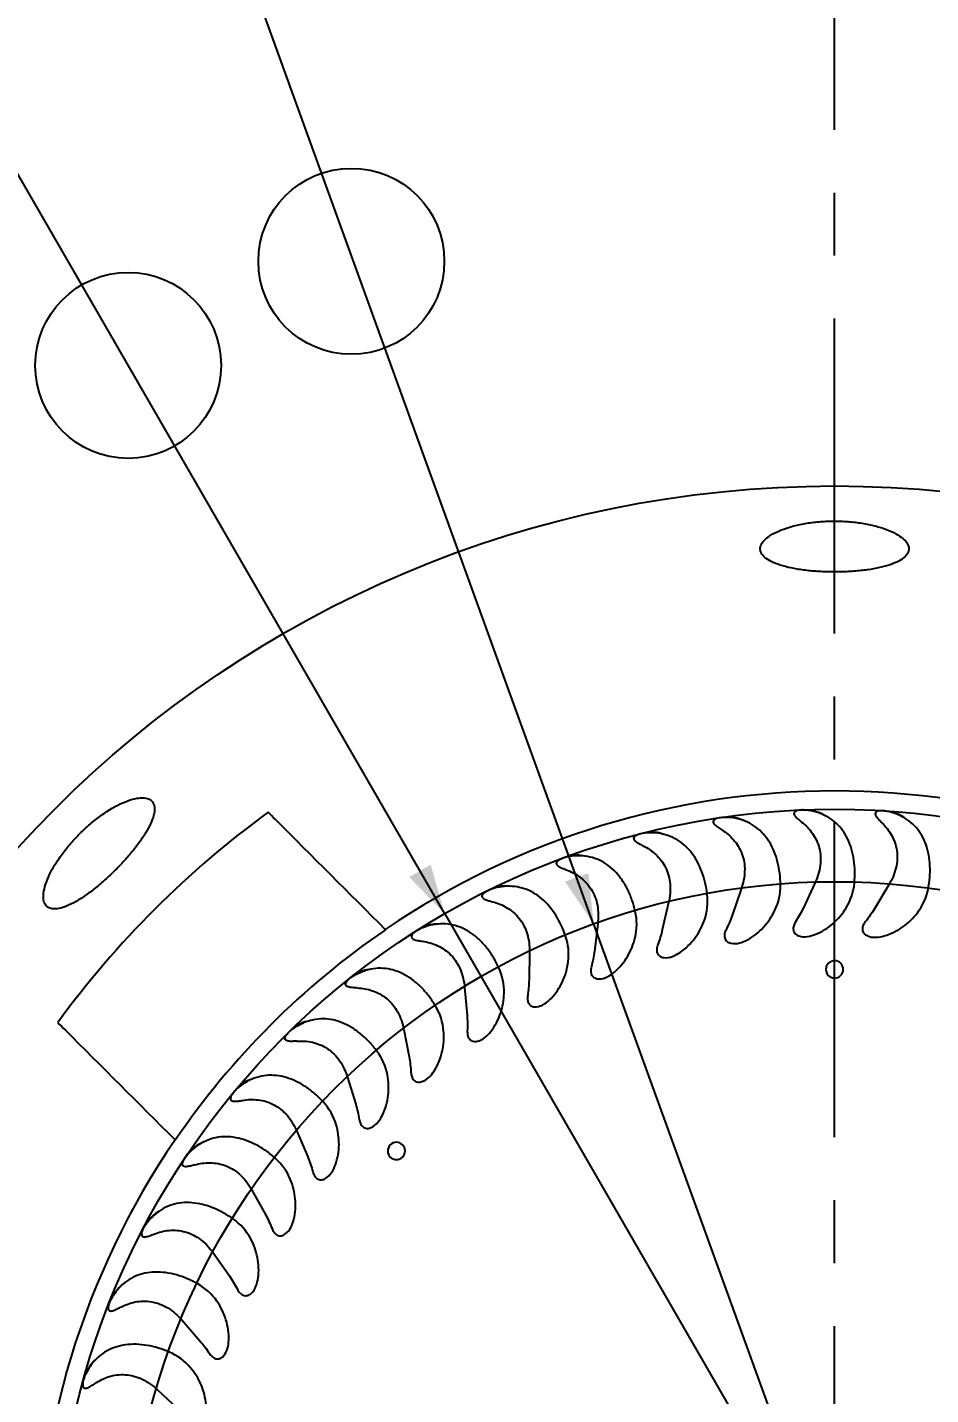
# Model space of a CAD drawing. Header units: millimetres. Extents: x 8 to 3888, y -9857 to 412.
# Drawn here: x 91.3 to 127.8, y 209.6 to 264.8 of the extents above; entities that cross this region are included whole.
import ezdxf

# ---------------------------------------------------------------- set-up
doc = ezdxf.new("R2010")
doc.units = ezdxf.units.MM
doc.linetypes.add('CENTERX2', pattern=[20.32, 12.7, -2.54, 2.54, -2.54])
doc.layers.add('CENTERLINE', color=4, linetype='CENTERX2')
doc.layers.add('DIMENSIONS', color=2, linetype='Continuous')
doc.layers.add('OUTLINE', color=7, linetype='Continuous', lineweight=25)
doc.styles.add('SLDTEXTSTYLE0', font='TXT', dxfattribs={"width": 0.75})
doc.dimstyles.new('SLDDIMSTYLE0', dxfattribs={"dimtxt": 3.5, "dimasz": 2, "dimexe": 0, "dimexo": 0.0625, "dimgap": 0.875, "dimtad": 1, "dimdec": 1, "dimrnd": 1e-09, "dimzin": 12, "dimdsep": 46, "dimtxsty": 'SLDTEXTSTYLE0', "dimblk1": 'NONE', "dimsah": 1, "dimcen": 0, "dimadec": 0, "dimazin": 3, "dimtfac": 1, "dimtdec": 1, "dimtmove": 0, "dimatfit": 3, "dimldrblk": 'NONE', "dimfxl": 0, "dimfrac": 2, "dimtolj": 1, "dimtzin": 12, "dimarcsym": 0})

# ---------------------------------------------------------------- blocks, each defined once
blk = doc.blocks.new('_D')
at = {"layer": 'DIMENSIONS'}
for q in [(95.219, 280.951), (133.632, 174.927)]:
    blk.add_line((114.191, 228.586), q, dxfattribs=at)
blk.add_solid([(114.191, 228.586), (113.98, 230.637), (113.039, 230.297)], dxfattribs=at)
at = {"layer": 'DIMENSIONS', "char_height": 3.5, "attachment_point": 1, "rotation": 289.916, "style": 'SLDTEXTSTYLE0'}
for s, insert in [('%%c', (100, 280.994)), ('57,1', (101.781, 276.079))]:
    blk.add_mtext(s, dxfattribs=dict(at, insert=insert))
blk = doc.blocks.new('_None')
blk = doc.blocks.new('_D_1')
at = {"layer": 'DIMENSIONS'}
for q in [(77.846, 281.544), (139.641, 174.513)]:
    blk.add_line((108.183, 229), q, dxfattribs=at)
blk.add_solid([(108.183, 229), (107.616, 230.982), (106.75, 230.482)], dxfattribs=at)
at = {"layer": 'DIMENSIONS', "char_height": 3.5, "attachment_point": 1, "rotation": 300, "style": 'SLDTEXTSTYLE0'}
for s, insert in [('%%c', (82.546, 282.424)), ('62,9', (85.16, 277.896))]:
    blk.add_mtext(s, dxfattribs=dict(at, insert=insert))

msp = doc.modelspace()

# ---------------------------------------------------------------- linework, layer by layer
at = {"layer": 'CENTERLINE'}
msp.add_line((123.91153, 118.38715), (123.91153, 279.77333), dxfattribs=at)
at = {"layer": 'OUTLINE'}
for p, q in [((120.14646, 229.99898), (119.7807, 228.93673)), ((123.11923, 230.23782), (122.64444, 229.21962)), ((126.10067, 230.16461), (125.52205, 229.20162)), ((117.21495, 229.4507), (116.96223, 228.35604)), ((114.35681, 228.59901), (114.21989, 227.48393)), ((111.60335, 227.45322), (111.58374, 226.32994)), ((108.98473, 226.0259), (109.08265, 224.90672)), ((106.52967, 224.33268), (106.74403, 223.22986)), ((104.26504, 222.3921), (104.5935, 221.31773)), ((102.21566, 220.22544), (102.65463, 219.19129)), ((100.40398, 217.85643), (100.94865, 216.87383)), ((98.84986, 215.31103), (99.49425, 214.39074)), ((97.57032, 212.61712), (98.30738, 211.76923)), ((96.57938, 209.80421), (97.40103, 209.03802))]:
    msp.add_line(p, q, dxfattribs=at)
for centre, radius in [((104.41638, 255.31901), 3.75), ((95.41153, 251.11998), 3.75), ((123.91153, 201.75653), 44.5), ((123.91153, 201.75653), 31.45801), ((123.91153, 201.75653), 28.53659)]:
    msp.add_circle(centre, radius, dxfattribs=at)
for radius, start, end in [(32.19671, 55.74011, 124.25989), (38.78969, 126.101746, 143.898254), (32.18101, 124.254589, 145.745411), (32.19671, 145.74011, 214.25989)]:
    msp.add_arc((123.91153, 201.75653), radius, start, end, dxfattribs=at)
for centre, major_axis in [((118.46968, 230.46177), (-3.13638, 1.07994)), ((121.50001, 230.87335), (-3.00631, 1.40187)), ((124.55675, 230.96591), (-2.84331, 1.70843)), ((115.49898, 229.73569), (-3.23208, 0.74618)), ((112.62044, 228.70307), (-3.29237, 0.40425)), ((109.86562, 227.37521), (-3.31659, 0.05789)), ((107.26468, 225.76667), (-3.30448, -0.2891)), ((104.84613, 223.89507), (-3.25615, -0.63293)), ((102.63647, 221.78092), (-3.17216, -0.96983)), ((100.6599, 219.44737), (-3.05341, -1.29609)), ((98.93807, 216.92001), (-2.9012, -1.60816)), ((97.48987, 214.2265), (-2.71721, -1.90261)), ((96.33114, 211.39637), (-2.50345, -2.17621)), ((95.47459, 208.46063), (-2.26226, -2.42597))]:
    msp.add_ellipse(centre, major_axis=major_axis, ratio=0.82903757, start_param=3.04803192, end_param=3.42975032, dxfattribs=at)
for points, knots in [([(125.89439, 244.54321), (125.74571, 244.59413), (125.58665, 244.63903), (125.24861, 244.71665), (125.06752, 244.74963), (124.69535, 244.80054), (124.50511, 244.81857), (124.11641, 244.8396), (123.91673, 244.84241), (123.526, 244.8324), (123.33293, 244.81978), (122.95151, 244.77914), (122.7662, 244.75132), (122.41534, 244.68294), (122.24716, 244.64187), (121.93354, 244.54809), (121.79064, 244.49628), (121.5319, 244.38375), (121.41518, 244.3223), (121.21835, 244.19549), (121.13722, 244.12991), (121.0098, 243.99492), (120.96414, 243.92562), (120.91216, 243.78953), (120.90501, 243.72199), (120.92989, 243.588), (120.9616, 243.52363), (121.06178, 243.40026), (121.13128, 243.34058), (121.30447, 243.22946), (121.40728, 243.1782), (121.64495, 243.08356), (121.78109, 243.04), (122.0747, 242.96387), (122.23318, 242.93076), (122.57405, 242.87397), (122.7543, 242.85076), (123.12397, 242.81515), (123.31608, 242.80247), (123.70767, 242.78783), (123.90321, 242.78595), (124.29378, 242.79272), (124.49089, 242.80158), (124.87023, 242.82972), (125.05331, 242.84889), (125.40626, 242.89798), (125.57573, 242.92802), (125.88653, 242.99707), (126.02993, 243.03631), (126.29182, 243.12536), (126.4065, 243.17392), (126.60299, 243.2788), (126.6857, 243.33587), (126.81332, 243.45582), (126.85822, 243.51821), (126.91074, 243.64806), (126.9179, 243.71607), (126.89342, 243.85162), (126.86231, 243.91974), (126.76159, 244.05647), (126.69219, 244.12426), (126.4346, 244.3191), (126.19177, 244.44138), (125.89439, 244.54321)], [0, 0, 0, 0, 0.03125, 0.03125, 0.0625, 0.0625, 0.09375, 0.09375, 0.125, 0.125, 0.15625, 0.15625, 0.1875, 0.1875, 0.21875, 0.21875, 0.25, 0.25, 0.28125, 0.28125, 0.3125, 0.3125, 0.34375, 0.34375, 0.375, 0.375, 0.40625, 0.40625, 0.4375, 0.4375, 0.46875, 0.46875, 0.5, 0.5, 0.53125, 0.53125, 0.5625, 0.5625, 0.59375, 0.59375, 0.625, 0.625, 0.65625, 0.65625, 0.6875, 0.6875, 0.71875, 0.71875, 0.75, 0.75, 0.78125, 0.78125, 0.8125, 0.8125, 0.84375, 0.84375, 0.875, 0.875, 0.90625, 0.90625, 0.9375, 0.9375, 1, 1, 1, 1]), ([(94.54889, 233.1219), (94.39913, 233.02459), (94.24999, 232.91778), (93.95324, 232.68558), (93.80403, 232.55867), (93.5162, 232.29293), (93.37796, 232.15475), (93.11277, 231.86786), (92.98528, 231.71822), (92.75253, 231.42113), (92.64578, 231.27222), (92.45165, 230.97396), (92.36601, 230.82703), (92.22062, 230.54503), (92.15978, 230.40784), (92.06493, 230.14835), (92.0315, 230.02812), (91.9915, 229.80666), (91.98516, 229.70461), (92.00022, 229.52811), (92.02122, 229.45284), (92.09015, 229.32864), (92.13837, 229.28025), (92.25787, 229.21445), (92.32947, 229.19626), (92.49749, 229.19031), (92.59132, 229.20267), (92.79756, 229.25641), (92.91142, 229.29847), (93.1526, 229.40975), (93.27917, 229.47837), (93.54469, 229.64076), (93.68465, 229.73544), (93.96592, 229.94208), (94.1085, 230.0547), (94.39807, 230.29863), (94.54307, 230.42839), (94.8257, 230.69577), (94.96545, 230.83534), (95.23599, 231.1209), (95.3642, 231.26408), (95.60671, 231.55138), (95.72206, 231.69705), (95.92961, 231.97908), (96.02255, 232.1161), (96.18615, 232.38262), (96.25638, 232.51182), (96.36763, 232.75187), (96.40965, 232.86427), (96.46497, 233.07372), (96.47739, 233.16771), (96.4724, 233.33411), (96.45465, 233.40735), (96.38912, 233.52824), (96.34192, 233.57579), (96.21905, 233.64541), (96.14248, 233.66729), (95.96681, 233.68294), (95.86732, 233.67723), (95.64491, 233.63784), (95.52314, 233.60412), (95.13834, 233.46426), (94.84843, 233.3165), (94.54889, 233.1219)], [0, 0, 0, 0, 0.03125, 0.03125, 0.0625, 0.0625, 0.09375, 0.09375, 0.125, 0.125, 0.15625, 0.15625, 0.1875, 0.1875, 0.21875, 0.21875, 0.25, 0.25, 0.28125, 0.28125, 0.3125, 0.3125, 0.34375, 0.34375, 0.375, 0.375, 0.40625, 0.40625, 0.4375, 0.4375, 0.46875, 0.46875, 0.5, 0.5, 0.53125, 0.53125, 0.5625, 0.5625, 0.59375, 0.59375, 0.625, 0.625, 0.65625, 0.65625, 0.6875, 0.6875, 0.71875, 0.71875, 0.75, 0.75, 0.78125, 0.78125, 0.8125, 0.8125, 0.84375, 0.84375, 0.875, 0.875, 0.90625, 0.90625, 0.9375, 0.9375, 1, 1, 1, 1]), ([(120.00582, 232.8304), (119.87411, 232.86213), (119.73405, 232.88313), (119.51501, 232.89114), (119.43973, 232.88987), (119.28969, 232.87528), (119.21221, 232.86207), (119.11001, 232.82411), (119.07863, 232.80815), (119.03214, 232.76983), (119.01772, 232.74732), (119.00576, 232.67994), (119.03416, 232.63725), (119.10761, 232.5606), (119.15353, 232.52592), (119.25153, 232.45762), (119.30403, 232.42416), (119.35727, 232.39035)], [0, 0, 0, 0, 0.25, 0.25, 0.375, 0.375, 0.5, 0.5, 0.5625, 0.5625, 0.625, 0.625, 0.75, 0.75, 0.875, 0.875, 1, 1, 1, 1]), ([(120.2388, 232.75495), (120.22801, 232.76078), (120.0354, 232.8648), (119.80395, 232.90261), (119.59428, 232.8879), (119.59272, 232.88779)], [0, 0, 0, 0, 0.05563813, 0.99296761, 1, 1, 1, 1]), ([(121.73118, 230.16529), (121.72745, 230.48298), (121.68948, 230.79078), (121.53809, 231.38483), (121.42846, 231.65492), (121.20801, 232.01477), (121.12683, 232.12423), (120.9476, 232.32356), (120.84881, 232.41398), (120.63437, 232.57251), (120.52028, 232.63972), (120.27596, 232.75183), (120.14473, 232.79694), (120.00582, 232.8304)], [0, 0, 0, 0, 0.25, 0.25, 0.5, 0.5, 0.625, 0.625, 0.75, 0.75, 0.875, 0.875, 1, 1, 1, 1]), ([(123.27532, 233.06843), (123.14682, 233.11405), (123.01007, 233.14933), (122.79424, 233.18005), (122.72037, 233.18665), (122.56889, 233.18799), (122.49153, 233.18311), (122.38584, 233.1565), (122.35294, 233.14418), (122.30183, 233.11113), (122.28479, 233.09048), (122.26462, 233.02486), (122.28819, 232.97899), (122.35267, 232.8952), (122.39541, 232.85512), (122.48629, 232.77645), (122.53489, 232.73779), (122.58432, 232.69859)], [0, 0, 0, 0, 0.25, 0.25, 0.375, 0.375, 0.5, 0.5, 0.5625, 0.5625, 0.625, 0.625, 0.75, 0.75, 0.875, 0.875, 1, 1, 1, 1]), ([(123.49971, 232.96877), (123.48962, 232.97571), (123.31565, 233.09534), (123.10111, 233.12938), (122.89902, 233.16143)], [0, 0, 0, 0, 0.05800547, 1, 1, 1, 1]), ([(124.71265, 230.23757), (124.72717, 230.3933), (124.73316, 230.54952), (124.72669, 230.86304), (124.71409, 231.01825), (124.64854, 231.46724), (124.56583, 231.75385), (124.32626, 232.25611), (124.16648, 232.47804), (123.77672, 232.83478), (123.54028, 232.97438), (123.27532, 233.06843)], [0, 0, 0, 0, 0.125, 0.125, 0.25, 0.25, 0.5, 0.5, 0.75, 0.75, 1, 1, 1, 1]), ([(126.55179, 232.96341), (126.42943, 233.02188), (126.29631, 233.07171), (126.08333, 233.12508), (126.01073, 233.13924), (125.8601, 233.15625), (125.78171, 233.15936), (125.67414, 233.14347), (125.63992, 233.13431), (125.58649, 233.10637), (125.56798, 233.08753), (125.54232, 233.02414), (125.56125, 232.97643), (125.61703, 232.88638), (125.65537, 232.84216), (125.73698, 232.7551), (125.78103, 232.7118), (125.82592, 232.66781)], [0, 0, 0, 0, 0.25, 0.25, 0.375, 0.375, 0.5, 0.5, 0.5625, 0.5625, 0.625, 0.625, 0.75, 0.75, 0.875, 0.875, 1, 1, 1, 1]), ([(126.76405, 232.84112), (126.75471, 232.84907), (126.58795, 232.99088), (126.36947, 233.07583), (126.16136, 233.10517), (126.15986, 233.10539)], [0, 0, 0, 0, 0.05563063, 0.993155, 1, 1, 1, 1]), ([(127.68534, 229.99781), (127.71619, 230.15182), (127.73834, 230.30627), (127.76453, 230.61616), (127.7684, 230.77307), (127.7562, 231.07658), (127.74041, 231.22413), (127.68835, 231.51121), (127.65161, 231.65157), (127.55853, 231.91453), (127.50212, 232.03839), (127.36764, 232.27186), (127.28911, 232.38156), (127.11373, 232.57964), (127.01632, 232.6692), (126.79915, 232.83081), (126.67895, 232.90264), (126.55179, 232.96341)], [0, 0, 0, 0, 0.125, 0.125, 0.25, 0.25, 0.375, 0.375, 0.5, 0.5, 0.625, 0.625, 0.75, 0.75, 0.875, 0.875, 1, 1, 1, 1]), ([(116.77911, 232.25192), (116.64474, 232.26971), (116.50281, 232.27598), (116.28365, 232.26092), (116.21022, 232.25196), (116.06181, 232.22161), (115.98619, 232.20031), (115.88887, 232.15202), (115.85915, 232.13275), (115.81689, 232.08961), (115.80511, 232.06599), (115.80026, 231.99781), (115.83301, 231.95823), (115.91384, 231.88985), (115.96401, 231.85961), (116.06855, 231.80201), (116.12383, 231.77444), (116.18011, 231.74649)], [0, 0, 0, 0, 0.25, 0.25, 0.375, 0.375, 0.5, 0.5, 0.5625, 0.5625, 0.625, 0.625, 0.75, 0.75, 0.875, 0.875, 1, 1, 1, 1]), ([(117.01855, 232.20127), (117.00719, 232.20594), (116.80475, 232.28925), (116.57014, 232.30258), (116.36271, 232.26591), (116.3607, 232.26555)], [0, 0, 0, 0, 0.05556222, 0.99087831, 1, 1, 1, 1]), ([(118.7736, 229.78175), (118.75534, 229.93784), (118.72867, 230.09153), (118.65791, 230.394), (118.61319, 230.54425), (118.50778, 230.8293), (118.44719, 230.96469), (118.30917, 231.22138), (118.23093, 231.34349), (118.06117, 231.56494), (117.96931, 231.66528), (117.7696, 231.84563), (117.66103, 231.92579), (117.43306, 232.06012), (117.31286, 232.11521), (117.05688, 232.20183), (116.92049, 232.2332), (116.77911, 232.25192)], [0, 0, 0, 0, 0.125, 0.125, 0.25, 0.25, 0.375, 0.375, 0.5, 0.5, 0.625, 0.625, 0.75, 0.75, 0.875, 0.875, 1, 1, 1, 1]), ([(119.35727, 232.39035), (119.53314, 232.27868), (119.69485, 232.14606), (119.9781, 231.82141), (120.09366, 231.63587), (120.25273, 231.20666), (120.29145, 230.96867), (120.2815, 230.60189), (120.26736, 230.48011), (120.22015, 230.2374), (120.18677, 230.11602), (120.14646, 229.99898)], [0, 0, 0, 0, 0.25, 0.25, 0.5, 0.5, 0.75, 0.75, 0.875, 0.875, 1, 1, 1, 1]), ([(122.58432, 232.69859), (122.74731, 232.56934), (122.89448, 232.42041), (123.14237, 232.06773), (123.23764, 231.87184), (123.35123, 231.42759), (123.36475, 231.18682), (123.31656, 230.82344), (123.28979, 230.7038), (123.21741, 230.46715), (123.17153, 230.34997), (123.11923, 230.23782)], [0, 0, 0, 0, 0.25, 0.25, 0.5, 0.5, 0.75, 0.75, 0.875, 0.875, 1, 1, 1, 1]), ([(125.82592, 232.66781), (125.97424, 232.5225), (126.10566, 232.3581), (126.31466, 231.98262), (126.38909, 231.77811), (126.43916, 231.437), (126.4448, 231.32016), (126.43306, 231.08464), (126.41539, 230.96388), (126.35819, 230.72658), (126.31908, 230.61037), (126.22223, 230.38229), (126.16439, 230.27065), (126.10067, 230.16461)], [0, 0, 0, 0, 0.25, 0.25, 0.5, 0.5, 0.625, 0.625, 0.75, 0.75, 0.875, 0.875, 1, 1, 1, 1]), ([(116.18011, 231.74649), (116.36697, 231.65368), (116.54178, 231.53852), (116.85739, 231.24512), (116.99199, 231.07214), (117.14412, 230.76427), (117.18578, 230.65407), (117.2469, 230.42754), (117.26703, 230.30996), (117.29577, 229.94415), (117.27097, 229.69337), (117.21495, 229.45071)], [0, 0, 0, 0, 0.25, 0.25, 0.5, 0.5, 0.625, 0.625, 0.75, 0.75, 1, 1, 1, 1]), ([(113.63055, 231.33932), (113.49554, 231.34296), (113.35447, 231.33446), (113.13863, 231.29685), (113.06569, 231.28007), (112.92319, 231.23521), (112.85047, 231.20665), (112.75717, 231.14809), (112.72971, 231.12616), (112.69139, 231.07889), (112.68158, 231.05405), (112.683, 230.98469), (112.71934, 230.94914), (112.80763, 230.88884), (112.86007, 230.86435), (112.97022, 230.81787), (113.02838, 230.79611), (113.08766, 230.77405)], [0, 0, 0, 0, 0.25, 0.25, 0.375, 0.375, 0.5, 0.5, 0.5625, 0.5625, 0.625, 0.625, 0.75, 0.75, 0.875, 0.875, 1, 1, 1, 1]), ([(113.87459, 231.3139), (113.86284, 231.31735), (113.65285, 231.37911), (113.41663, 231.36764), (113.21272, 231.30898), (113.20928, 231.30799)], [0, 0, 0, 0, 0.0550246, 0.98407281, 1, 1, 1, 1]), ([(115.87231, 229.09117), (115.83788, 229.2443), (115.79533, 229.39431), (115.69329, 229.68791), (115.63305, 229.83275), (115.4986, 230.10491), (115.42423, 230.23321), (115.26005, 230.47423), (115.16949, 230.58747), (114.9777, 230.78981), (114.87589, 230.88003), (114.65828, 231.03867), (114.54204, 231.10699), (114.3015, 231.21672), (114.17621, 231.259), (113.91234, 231.3185), (113.77353, 231.33547), (113.63055, 231.33932)], [0, 0, 0, 0, 0.125, 0.125, 0.25, 0.25, 0.375, 0.375, 0.5, 0.5, 0.625, 0.625, 0.75, 0.75, 0.875, 0.875, 1, 1, 1, 1]), ([(113.08766, 230.77405), (113.28285, 230.7014), (113.4686, 230.60532), (113.81327, 230.34657), (113.96477, 230.18924), (114.20968, 229.80237), (114.29702, 229.57762), (114.36353, 229.21684), (114.37503, 229.09479), (114.37931, 228.84753), (114.37189, 228.72186), (114.35681, 228.59901)], [0, 0, 0, 0, 0.25, 0.25, 0.5, 0.5, 0.75, 0.75, 0.875, 0.875, 1, 1, 1, 1]), ([(110.59463, 230.10261), (110.45937, 230.09207), (110.31913, 230.06864), (110.10809, 230.00839), (110.03814, 229.98436), (109.89912, 229.92374), (109.82974, 229.88727), (109.74448, 229.81968), (109.71943, 229.79463), (109.68717, 229.74376), (109.68055, 229.71818), (109.69005, 229.65044), (109.73029, 229.61861), (109.82365, 229.5685), (109.87894, 229.54939), (109.99313, 229.5148), (110.05293, 229.49933), (110.1138, 229.48368)], [0, 0, 0, 0, 0.25, 0.25, 0.375, 0.375, 0.5, 0.5, 0.5625, 0.5625, 0.625, 0.625, 0.75, 0.75, 0.875, 0.875, 1, 1, 1, 1]), ([(110.83998, 230.10283), (110.82794, 230.10504), (110.61264, 230.14451), (110.38122, 230.10906), (110.18661, 230.03052), (110.18548, 230.03006)], [0, 0, 0, 0, 0.05560801, 0.99449185, 1, 1, 1, 1]), ([(113.05911, 228.1011), (112.95898, 228.39736), (112.82369, 228.68709), (112.50046, 229.19827), (112.3083, 229.42653), (111.8852, 229.7879), (111.64903, 229.92565), (111.14784, 230.09307), (110.8753, 230.12449), (110.59463, 230.10261)], [0, 0, 0, 0, 0.25, 0.25, 0.5, 0.5, 0.75, 0.75, 1, 1, 1, 1]), ([(110.1138, 229.48368), (110.3156, 229.43182), (110.51092, 229.35536), (110.87993, 229.13448), (111.04834, 228.99248), (111.26021, 228.72438), (111.32441, 228.62461), (111.43162, 228.41515), (111.47568, 228.30434), (111.5449, 228.07065), (111.56963, 227.94826), (111.59973, 227.70297), (111.60553, 227.57811), (111.60335, 227.45322)], [0, 0, 0, 0, 0.25, 0.25, 0.5, 0.5, 0.625, 0.625, 0.75, 0.75, 0.875, 0.875, 1, 1, 1, 1]), ([(120.39708, 227.95139), (120.64186, 228.08352), (120.85851, 228.25198), (121.23739, 228.66243), (121.38907, 228.89234), (121.5087, 229.14363)], [0, 0, 0, 0, 0.5, 0.5, 1, 1, 1, 1]), ([(123.15445, 228.17525), (123.41163, 228.28104), (123.64504, 228.42649), (123.95719, 228.7002), (124.05442, 228.8005), (124.23127, 229.01288), (124.31172, 229.12565), (124.38459, 229.24477)], [0, 0, 0, 0, 0.5, 0.5, 0.75, 0.75, 1, 1, 1, 1]), ([(125.9201, 228.10966), (126.05289, 228.14864), (126.18357, 228.19911), (126.43096, 228.31924), (126.549, 228.38921), (126.77425, 228.54859), (126.88193, 228.63868), (127.07991, 228.83157), (127.17118, 228.93493), (127.2553, 229.04473)], [0, 0, 0, 0, 0.25, 0.25, 0.5, 0.5, 0.75, 0.75, 1, 1, 1, 1]), ([(107.70461, 228.55533), (107.57172, 228.53081), (107.43545, 228.49317), (107.23153, 228.41119), (107.1642, 228.37986), (107.0334, 228.30584), (106.96743, 228.26191), (106.88979, 228.18632), (106.86739, 228.159), (106.83996, 228.10481), (106.83575, 228.07841), (106.85155, 228.01185), (106.89495, 227.98402), (106.99265, 227.94386), (107.04974, 227.93053), (107.16753, 227.90791), (107.22882, 227.89875), (107.29111, 227.88954)], [0, 0, 0, 0, 0.25, 0.25, 0.375, 0.375, 0.5, 0.5, 0.5625, 0.5625, 0.625, 0.625, 0.75, 0.75, 0.875, 0.875, 1, 1, 1, 1]), ([(107.9486, 228.5812), (107.93639, 228.58214), (107.71815, 228.59888), (107.48902, 228.53839), (107.30134, 228.43832), (107.29775, 228.43641)], [0, 0, 0, 0, 0.054903871, 0.981924041, 1, 1, 1, 1]), ([(110.3648, 226.8224), (110.29889, 226.96587), (110.22586, 227.10399), (110.06527, 227.36938), (109.97686, 227.49771), (109.78769, 227.73725), (109.68805, 227.84737), (109.47772, 228.04847), (109.36592, 228.14017), (109.13521, 228.29878), (109.01673, 228.36575), (108.77152, 228.47523), (108.64352, 228.5179), (108.38437, 228.57525), (108.25297, 228.59034), (107.98349, 228.59346), (107.84376, 228.58101), (107.70461, 228.55533)], [0, 0, 0, 0, 0.125, 0.125, 0.25, 0.25, 0.375, 0.375, 0.5, 0.5, 0.625, 0.625, 0.75, 0.75, 0.875, 0.875, 1, 1, 1, 1]), ([(117.67823, 227.44053), (117.90729, 227.59714), (118.10535, 227.78743), (118.43865, 228.23403), (118.56594, 228.47866), (118.65913, 228.74244)], [0, 0, 0, 0, 0.5, 0.5, 1, 1, 1, 1]), ([(119.5367, 228.35805), (119.51151, 228.30734), (119.48971, 228.2529), (119.46555, 228.13964), (119.46352, 228.08061), (119.49449, 227.96918), (119.5283, 227.91928), (119.61863, 227.84696), (119.67366, 227.8239), (119.84394, 227.78501), (119.96303, 227.79648), (120.18773, 227.85161), (120.29608, 227.89686), (120.39708, 227.95139)], [0, 0, 0, 0, 0.125, 0.125, 0.25, 0.25, 0.375, 0.375, 0.5, 0.5, 0.75, 0.75, 1, 1, 1, 1]), ([(122.34128, 228.66962), (122.31042, 228.62102), (122.28318, 228.56914), (122.24752, 228.45899), (122.23951, 228.40037), (122.25891, 228.28675), (122.28737, 228.23374), (122.36948, 228.15271), (122.42143, 228.12416), (122.58743, 228.06743), (122.70695, 228.06661), (122.93565, 228.09789), (123.04823, 228.13156), (123.15445, 228.17525)], [0, 0, 0, 0, 0.125, 0.125, 0.25, 0.25, 0.375, 0.375, 0.5, 0.5, 0.75, 0.75, 1, 1, 1, 1]), ([(125.16307, 228.68632), (125.12711, 228.64098), (125.09455, 228.59206), (125.04768, 228.48624), (125.03364, 228.42945), (125.04121, 228.31347), (125.06387, 228.25834), (125.1377, 228.16868), (125.18676, 228.13493), (125.34465, 228.06199), (125.46346, 228.04835), (125.69523, 228.05565), (125.80992, 228.07731), (125.9201, 228.10966)], [0, 0, 0, 0, 0.125, 0.125, 0.25, 0.25, 0.375, 0.375, 0.5, 0.5, 0.75, 0.75, 1, 1, 1, 1]), ([(107.29111, 227.88954), (107.49707, 227.85907), (107.69858, 227.80374), (108.089, 227.62267), (108.27159, 227.49938), (108.59327, 227.16919), (108.72251, 226.9713), (108.86289, 226.63159), (108.8995, 226.51454), (108.95505, 226.27381), (108.97394, 226.14932), (108.98474, 226.0259)], [0, 0, 0, 0, 0.25, 0.25, 0.5, 0.5, 0.75, 0.75, 0.875, 0.875, 1, 1, 1, 1]), ([(115.02767, 226.64827), (115.13221, 226.73712), (115.22903, 226.834), (115.40688, 227.04452), (115.48815, 227.15893), (115.62915, 227.3961), (115.68979, 227.51972), (115.7926, 227.77665), (115.83486, 227.91083), (115.86711, 228.04558)], [0, 0, 0, 0, 0.25, 0.25, 0.5, 0.5, 0.75, 0.75, 1, 1, 1, 1]), ([(116.78005, 227.75503), (116.75995, 227.70103), (116.74406, 227.64444), (116.73214, 227.52931), (116.73639, 227.47057), (116.77939, 227.36278), (116.81816, 227.3172), (116.91584, 227.25493), (116.97297, 227.23793), (117.14592, 227.21736), (117.26309, 227.24119), (117.48083, 227.31959), (117.58353, 227.37578), (117.67823, 227.44053)], [0, 0, 0, 0, 0.125, 0.125, 0.25, 0.25, 0.375, 0.375, 0.5, 0.5, 0.75, 0.75, 1, 1, 1, 1]), ([(104.65051, 226.00907), (104.58742, 226.01173), (104.52528, 226.01444), (104.40533, 226.0247), (104.34788, 226.03192), (104.24655, 226.06167), (104.20035, 226.08494), (104.17788, 226.14964), (104.17938, 226.17635), (104.20128, 226.23339), (104.22084, 226.26295), (104.29065, 226.34651), (104.3511, 226.39653), (104.47459, 226.48446), (104.53806, 226.52241), (104.73209, 226.62496), (104.86236, 226.6761), (104.99215, 226.71444)], [0, 0, 0, 0, 0.125, 0.125, 0.25, 0.25, 0.375, 0.375, 0.4375, 0.4375, 0.5, 0.5, 0.625, 0.625, 0.75, 0.75, 1, 1, 1, 1]), ([(105.2321, 226.76567), (105.21987, 226.76533), (105.00108, 226.75917), (104.78225, 226.6767), (104.60862, 226.55948), (104.6079, 226.55899)], [0, 0, 0, 0, 0.055691804, 0.996036692, 1, 1, 1, 1]), ([(107.81891, 225.26906), (107.73855, 225.40456), (107.65157, 225.53421), (107.464, 225.78157), (107.36225, 225.90039), (107.14952, 226.11839), (107.03899, 226.21747), (106.80862, 226.39564), (106.68756, 226.47531), (106.44194, 226.60873), (106.31714, 226.66297), (106.06155, 226.74632), (105.92966, 226.77538), (105.66633, 226.80528), (105.53408, 226.8066), (105.26534, 226.78149), (105.12762, 226.75445), (104.99215, 226.71444)], [0, 0, 0, 0, 0.125, 0.125, 0.25, 0.25, 0.375, 0.375, 0.5, 0.5, 0.625, 0.625, 0.75, 0.75, 0.875, 0.875, 1, 1, 1, 1]), ([(112.47444, 225.5833), (112.56959, 225.68307), (112.65769, 225.79221), (112.81227, 226.02052), (112.87945, 226.14015), (112.99453, 226.39015), (113.0427, 226.52171), (113.11793, 226.78843), (113.14529, 226.92369), (113.16322, 227.0607)], [0, 0, 0, 0, 0.25, 0.25, 0.5, 0.5, 0.75, 0.75, 1, 1, 1, 1]), ([(114.10154, 226.86716), (114.08711, 226.81106), (114.07729, 226.75323), (114.0775, 226.63759), (114.08806, 226.5792), (114.14184, 226.47716), (114.18541, 226.43562), (114.28859, 226.38413), (114.34679, 226.3731), (114.52229, 226.37063), (114.63589, 226.40676), (114.84361, 226.50717), (114.94025, 226.57398), (115.02767, 226.64827)], [0, 0, 0, 0, 0.125, 0.125, 0.25, 0.25, 0.375, 0.375, 0.5, 0.5, 0.75, 0.75, 1, 1, 1, 1]), ([(124.20795, 226.94263), (124.25681, 226.86481), (124.27273, 226.77003), (124.2342, 226.59366), (124.17876, 226.51263), (124.0249, 226.41295), (123.92606, 226.39464), (123.74425, 226.43529), (123.66358, 226.49331), (123.56682, 226.64725), (123.5504, 226.743), (123.58864, 226.91882), (123.64368, 226.99995), (123.7983, 227.1003), (123.89717, 227.1184), (124.07872, 227.07778), (124.1591, 227.02045), (124.20795, 226.94263)], [0, 0, 0, 0, 0.125, 0.125, 0.25, 0.25, 0.375, 0.375, 0.5, 0.5, 0.625, 0.625, 0.75, 0.75, 0.875, 0.875, 1, 1, 1, 1]), ([(104.65051, 226.00907), (104.8583, 226.00031), (105.06549, 225.96605), (105.36951, 225.86211), (105.47028, 225.81819), (105.66269, 225.71207), (105.75514, 225.6497), (105.93131, 225.50328), (106.01393, 225.41975), (106.1619, 225.23756), (106.2282, 225.13815), (106.40362, 224.81451), (106.48231, 224.57632), (106.52967, 224.33268)], [0, 0, 0, 0, 0.25, 0.25, 0.375, 0.375, 0.5, 0.5, 0.625, 0.625, 0.75, 0.75, 1, 1, 1, 1]), ([(110.04652, 224.25727), (110.21592, 224.47693), (110.34556, 224.71925), (110.5245, 225.24685), (110.56998, 225.51895), (110.5771, 225.79857)], [0, 0, 0, 0, 0.5, 0.5, 1, 1, 1, 1]), ([(111.5305, 225.70418), (111.52202, 225.64687), (111.51829, 225.58833), (111.53059, 225.47336), (111.5472, 225.41639), (111.61135, 225.32053), (111.65902, 225.28377), (111.76703, 225.24334), (111.82605, 225.23846), (112.00085, 225.25434), (112.11005, 225.30215), (112.30614, 225.42373), (112.39527, 225.50027), (112.47444, 225.5833)], [0, 0, 0, 0, 0.125, 0.125, 0.25, 0.25, 0.375, 0.375, 0.5, 0.5, 0.75, 0.75, 1, 1, 1, 1]), ([(102.22095, 223.86289), (102.15798, 223.85894), (102.09605, 223.85517), (101.97687, 223.85281), (101.91936, 223.85383), (101.81457, 223.87265), (101.76619, 223.89038), (101.73624, 223.95274), (101.73488, 223.97931), (101.75028, 224.03792), (101.76643, 224.06935), (101.82746, 224.16063), (101.8821, 224.21632), (101.99494, 224.31617), (102.05522, 224.36147), (102.23657, 224.48323), (102.36179, 224.54836), (102.48698, 224.60011)], [0, 0, 0, 0, 0.125, 0.125, 0.25, 0.25, 0.375, 0.375, 0.4375, 0.4375, 0.5, 0.5, 0.625, 0.625, 0.75, 0.75, 1, 1, 1, 1]), ([(102.72026, 224.67614), (102.70813, 224.67452), (102.49117, 224.64552), (102.2791, 224.53828), (102.11584, 224.40096), (102.11222, 224.39791)], [0, 0, 0, 0, 0.05474395, 0.97903051, 1, 1, 1, 1]), ([(105.44934, 223.45812), (105.3556, 223.58401), (105.25565, 223.70383), (105.04275, 223.93079), (104.92869, 224.03868), (104.69513, 224.23258), (104.57492, 224.31958), (104.32658, 224.47308), (104.19772, 224.53967), (103.94014, 224.6464), (103.81033, 224.68738), (103.54665, 224.7437), (103.41269, 224.75871), (103.14823, 224.76091), (103.01647, 224.74846), (102.75081, 224.69515), (102.61719, 224.65392), (102.48698, 224.60011)], [0, 0, 0, 0, 0.125, 0.125, 0.25, 0.25, 0.375, 0.375, 0.5, 0.5, 0.625, 0.625, 0.75, 0.75, 0.875, 0.875, 1, 1, 1, 1]), ([(107.7705, 222.68472), (107.91632, 222.92138), (108.01958, 223.17526), (108.14246, 223.719), (108.15919, 223.99457), (108.13707, 224.27304)], [0, 0, 0, 0, 0.5, 0.5, 1, 1, 1, 1]), ([(109.09511, 224.27882), (109.09267, 224.22094), (109.09508, 224.16234), (109.11933, 224.04927), (109.1418, 223.99436), (109.21562, 223.90572), (109.26688, 223.87415), (109.37851, 223.84523), (109.43773, 223.84655), (109.60991, 223.88062), (109.71352, 223.93958), (109.89582, 224.08098), (109.97646, 224.16643), (110.04652, 224.25727)], [0, 0, 0, 0, 0.125, 0.125, 0.25, 0.25, 0.375, 0.375, 0.5, 0.5, 0.75, 0.75, 1, 1, 1, 1]), ([(102.22095, 223.86289), (102.42776, 223.87585), (102.63878, 223.86333), (102.95103, 223.79196), (103.05582, 223.75888), (103.25888, 223.67321), (103.35729, 223.6208), (103.547, 223.49416), (103.63856, 223.41927), (103.8051, 223.25315), (103.88127, 223.16129), (104.08853, 222.8593), (104.19229, 222.63005), (104.26504, 222.3921)], [0, 0, 0, 0, 0.25, 0.25, 0.375, 0.375, 0.5, 0.5, 0.625, 0.625, 0.75, 0.75, 1, 1, 1, 1]), ([(100.4406, 222.33549), (100.4287, 222.33261), (100.21596, 222.2811), (100.016, 222.1521), (99.86782, 221.99819), (99.86432, 221.99456)], [0, 0, 0, 0, 0.054666513, 0.977692173, 1, 1, 1, 1]), ([(103.28205, 221.40942), (103.1759, 221.52455), (103.06396, 221.63334), (102.82771, 221.83747), (102.70317, 221.93264), (102.45117, 222.10068), (102.32248, 222.17472), (102.05862, 222.30178), (101.92393, 222.3543), (101.65699, 222.4334), (101.52347, 222.46065), (101.2544, 222.48913), (101.1204, 222.48997), (100.85743, 222.46454), (100.72748, 222.43839), (100.46769, 222.35713), (100.34027, 222.30255), (100.21655, 222.23549)], [0, 0, 0, 0, 0.125, 0.125, 0.25, 0.25, 0.375, 0.375, 0.5, 0.5, 0.625, 0.625, 0.75, 0.75, 0.875, 0.875, 1, 1, 1, 1]), ([(105.67134, 220.88288), (105.7914, 221.13303), (105.86778, 221.39687), (105.93313, 221.95028), (105.92105, 222.22577), (105.86987, 222.50081)], [0, 0, 0, 0, 0.5, 0.5, 1, 1, 1, 1]), ([(106.82206, 222.60671), (106.82568, 222.54889), (106.83421, 222.49085), (106.87014, 222.38095), (106.89823, 222.32868), (106.9809, 222.24825), (107.03518, 222.2222), (107.14923, 222.20512), (107.20798, 222.21261), (107.37566, 222.26449), (107.47254, 222.33396), (107.63905, 222.49365), (107.71033, 222.58705), (107.7705, 222.68472)], [0, 0, 0, 0, 0.125, 0.125, 0.25, 0.25, 0.375, 0.375, 0.5, 0.5, 0.75, 0.75, 1, 1, 1, 1]), ([(100.21655, 222.23549), (100.09758, 222.17101), (99.97946, 222.093), (99.81061, 221.95172), (99.75647, 221.9013), (99.65457, 221.78996), (99.60562, 221.72794), (99.5553, 221.63197), (99.54254, 221.59919), (99.53343, 221.5388), (99.53776, 221.51286), (99.57366, 221.45477), (99.62353, 221.44185), (99.72893, 221.43396), (99.78742, 221.43897), (99.90607, 221.45384), (99.96705, 221.46404), (100.02903, 221.4745)], [0, 0, 0, 0, 0.25, 0.25, 0.375, 0.375, 0.5, 0.5, 0.5625, 0.5625, 0.625, 0.625, 0.75, 0.75, 0.875, 0.875, 1, 1, 1, 1]), ([(100.02903, 221.4745), (100.23289, 221.50894), (100.44498, 221.51858), (100.86824, 221.46752), (101.08397, 221.40532), (101.38607, 221.24656), (101.48506, 221.18166), (101.66864, 221.03336), (101.75393, 220.94991), (101.91181, 220.7648), (101.98404, 220.66315), (102.11103, 220.45162), (102.1669, 220.34032), (102.21566, 220.22544)], [0, 0, 0, 0, 0.25, 0.25, 0.5, 0.5, 0.625, 0.625, 0.75, 0.75, 0.875, 0.875, 1, 1, 1, 1]), ([(104.73624, 220.70615), (104.74588, 220.64903), (104.76043, 220.5922), (104.80765, 220.48665), (104.84106, 220.43761), (104.93169, 220.36626), (104.98839, 220.34603), (105.1036, 220.34096), (105.16125, 220.35456), (105.32259, 220.42368), (105.41167, 220.5029), (105.56059, 220.67912), (105.62171, 220.77947), (105.67134, 220.88288)], [0, 0, 0, 0, 0.125, 0.125, 0.25, 0.25, 0.375, 0.375, 0.5, 0.5, 0.75, 0.75, 1, 1, 1, 1]), ([(103.77201, 218.87148), (103.86497, 219.13198), (103.91366, 219.40396), (103.92079, 219.95963), (103.87977, 220.23385), (103.80033, 220.50131)], [0, 0, 0, 0, 0.5, 0.5, 1, 1, 1, 1]), ([(98.09877, 218.87009), (98.03781, 218.85308), (97.97762, 218.8364), (97.86088, 218.80922), (97.80417, 218.79828), (97.69766, 218.79529), (97.64727, 218.80283), (97.60559, 218.85814), (97.599, 218.88388), (97.60222, 218.94449), (97.6116, 218.97858), (97.65239, 219.08017), (97.69446, 219.14629), (97.78418, 219.26735), (97.83333, 219.32371), (97.9861, 219.4811), (98.09329, 219.56936), (98.20572, 219.64651)], [0, 0, 0, 0, 0.125, 0.125, 0.25, 0.25, 0.375, 0.375, 0.4375, 0.4375, 0.5, 0.5, 0.625, 0.625, 0.75, 0.75, 1, 1, 1, 1]), ([(98.41809, 219.76938), (98.40656, 219.76527), (98.20037, 219.6918), (98.01417, 219.54176), (97.88228, 219.37224), (97.87847, 219.36735)], [0, 0, 0, 0, 0.054388537, 0.972711396, 1, 1, 1, 1]), ([(101.34077, 219.14539), (101.2233, 219.24868), (101.1005, 219.3453), (100.84336, 219.52415), (100.71014, 219.60537), (100.30831, 219.81629), (100.02794, 219.91781), (99.48077, 220.01925), (99.20734, 220.02045), (98.68968, 219.91488), (98.43777, 219.80573), (98.20572, 219.64651)], [0, 0, 0, 0, 0.125, 0.125, 0.25, 0.25, 0.5, 0.5, 0.75, 0.75, 1, 1, 1, 1]), ([(106.52306, 219.63133), (106.57443, 219.55597), (106.59473, 219.46094), (106.56133, 219.28024), (106.50639, 219.19589), (106.35295, 219.09232), (106.25561, 219.07303), (106.07565, 219.1088), (105.99548, 219.16257), (105.89398, 219.31136), (105.87307, 219.4073), (105.90615, 219.58751), (105.96038, 219.6718), (106.11532, 219.77654), (106.21279, 219.79518), (106.39099, 219.75987), (106.47169, 219.7067), (106.52306, 219.63133)], [0, 0, 0, 0, 0.125, 0.125, 0.25, 0.25, 0.375, 0.375, 0.5, 0.5, 0.625, 0.625, 0.75, 0.75, 0.875, 0.875, 1, 1, 1, 1]), ([(98.09877, 218.87009), (98.2977, 218.92558), (98.50812, 218.95741), (98.93416, 218.95085), (99.15551, 218.91143), (99.4722, 218.78524), (99.57699, 218.73133), (99.77591, 218.60249), (99.86949, 218.52828), (100.0454, 218.36107), (100.12802, 218.26737), (100.27656, 218.07004), (100.34343, 217.96567), (100.40398, 217.85643)], [0, 0, 0, 0, 0.25, 0.25, 0.5, 0.5, 0.625, 0.625, 0.75, 0.75, 0.875, 0.875, 1, 1, 1, 1]), ([(102.86051, 218.59798), (102.87607, 218.5422), (102.89646, 218.48723), (102.95442, 218.38722), (102.99274, 218.34194), (103.09027, 218.28044), (103.14874, 218.26622), (103.26381, 218.27314), (103.3197, 218.29264), (103.47293, 218.37814), (103.55325, 218.46617), (103.68295, 218.65687), (103.73324, 218.76284), (103.77201, 218.87148)], [0, 0, 0, 0, 0.125, 0.125, 0.25, 0.25, 0.375, 0.375, 0.5, 0.5, 0.75, 0.75, 1, 1, 1, 1]), ([(102.09334, 216.67257), (102.12584, 216.8065), (102.14714, 216.94189), (102.16719, 217.21585), (102.16577, 217.35572), (102.14034, 217.63158), (102.11665, 217.76733), (102.04894, 218.03502), (102.00446, 218.16797), (101.95114, 218.29643)], [0, 0, 0, 0, 0.25, 0.25, 0.5, 0.5, 0.75, 0.75, 1, 1, 1, 1]), ([(99.64679, 216.69084), (99.39164, 216.87167), (99.11191, 217.02654), (98.54992, 217.25011), (98.26031, 217.32182), (97.7056, 217.36549), (97.43356, 217.33811), (96.9297, 217.17897), (96.69072, 217.04418), (96.47652, 216.86151)], [0, 0, 0, 0, 0.25, 0.25, 0.5, 0.5, 0.75, 0.75, 1, 1, 1, 1]), ([(96.47652, 216.86151), (96.37372, 216.77384), (96.27454, 216.67312), (96.13905, 216.50035), (96.09632, 216.43942), (96.02021, 216.31026), (95.98499, 216.23928), (95.95541, 216.13471), (95.94967, 216.09981), (95.95293, 216.03929), (95.96245, 216.01417), (96.00952, 215.96424), (96.06111, 215.96192), (96.16572, 215.976), (96.22112, 215.99277), (96.3348, 216.03217), (96.39263, 216.05495), (96.45132, 216.07817)], [0, 0, 0, 0, 0.25, 0.25, 0.375, 0.375, 0.5, 0.5, 0.5625, 0.5625, 0.625, 0.625, 0.75, 0.75, 0.875, 0.875, 1, 1, 1, 1]), ([(96.67489, 217.00591), (96.66385, 217.00062), (96.46647, 216.906), (96.29823, 216.73894), (96.18568, 216.55838), (96.18348, 216.55484)], [0, 0, 0, 0, 0.0548809, 0.98149311, 1, 1, 1, 1]), ([(96.45132, 216.07817), (96.64333, 216.15414), (96.84936, 216.20783), (97.16779, 216.23632), (97.27573, 216.2373), (97.49592, 216.2187), (97.60744, 216.19892), (97.93561, 216.1065), (98.15238, 215.99691), (98.44057, 215.77534), (98.53246, 215.69088), (98.70106, 215.50986), (98.7784, 215.41309), (98.84986, 215.31103)], [0, 0, 0, 0, 0.25, 0.25, 0.375, 0.375, 0.5, 0.5, 0.75, 0.75, 0.875, 0.875, 1, 1, 1, 1]), ([(101.21542, 216.30529), (101.23671, 216.25146), (101.26274, 216.19893), (101.3308, 216.10555), (101.37363, 216.06454), (101.47699, 216.01354), (101.53661, 216.00548), (101.65029, 216.02432), (101.70383, 216.04953), (101.84729, 216.15049), (101.91798, 216.24638), (102.02706, 216.4495), (102.06602, 216.55998), (102.09334, 216.67257)], [0, 0, 0, 0, 0.125, 0.125, 0.25, 0.25, 0.375, 0.375, 0.5, 0.5, 0.75, 0.75, 1, 1, 1, 1]), ([(100.65371, 214.31024), (100.67197, 214.4464), (100.67907, 214.58319), (100.67038, 214.85827), (100.65425, 214.99766), (100.60027, 215.26858), (100.56259, 215.40104), (100.46717, 215.66053), (100.40883, 215.78848), (100.34255, 215.91034)], [0, 0, 0, 0, 0.25, 0.25, 0.5, 0.5, 0.75, 0.75, 1, 1, 1, 1]), ([(98.21865, 214.07267), (98.08202, 214.14943), (97.93874, 214.21979), (97.65093, 214.34063), (97.50619, 214.39148), (97.21462, 214.4734), (97.06633, 214.50458), (96.77678, 214.54351), (96.63496, 214.55165), (96.35607, 214.54433), (96.21811, 214.52851), (95.95517, 214.47251), (95.82912, 214.43248), (95.58582, 214.32652), (95.46808, 214.2599), (95.24853, 214.10367), (95.1455, 214.0137), (95.04792, 213.91103)], [0, 0, 0, 0, 0.125, 0.125, 0.25, 0.25, 0.375, 0.375, 0.5, 0.5, 0.625, 0.625, 0.75, 0.75, 0.875, 0.875, 1, 1, 1, 1]), ([(95.2301, 214.07537), (95.21965, 214.06897), (95.04696, 213.96327), (94.93344, 213.78866), (94.82679, 213.62462)], [0, 0, 0, 0, 0.06053863, 1, 1, 1, 1]), ([(99.81899, 213.8532), (99.84579, 213.8019), (99.87716, 213.75239), (99.9546, 213.66664), (100.00147, 213.63032), (100.10957, 213.5904), (100.16971, 213.5886), (100.28079, 213.6192), (100.3314, 213.64985), (100.46353, 213.76522), (100.5238, 213.86795), (100.61107, 214.08133), (100.63828, 214.19521), (100.65371, 214.31024)], [0, 0, 0, 0, 0.125, 0.125, 0.25, 0.25, 0.375, 0.375, 0.5, 0.5, 0.75, 0.75, 1, 1, 1, 1]), ([(95.04792, 213.91103), (94.95523, 213.8135), (94.8667, 213.70241), (94.75062, 213.51755), (94.71405, 213.45187), (94.65115, 213.31377), (94.62393, 213.24037), (94.60552, 213.1328), (94.60361, 213.09751), (94.61331, 213.0382), (94.62543, 213.01427), (94.67785, 212.96966), (94.72882, 212.97288), (94.83235, 212.99818), (94.88541, 213.02066), (94.99356, 213.07138), (95.04876, 213.1001), (95.10473, 213.12934)], [0, 0, 0, 0, 0.25, 0.25, 0.375, 0.375, 0.5, 0.5, 0.5625, 0.5625, 0.625, 0.625, 0.75, 0.75, 0.875, 0.875, 1, 1, 1, 1]), ([(95.10473, 213.12934), (95.28796, 213.22507), (95.48712, 213.29996), (95.80143, 213.36162), (95.90866, 213.37381), (96.12899, 213.37827), (96.24258, 213.37022), (96.57913, 213.31234), (96.80631, 213.22571), (97.11596, 213.03525), (97.21597, 212.96092), (97.40263, 212.79828), (97.48924, 212.71039), (97.57032, 212.61711)], [0, 0, 0, 0, 0.25, 0.25, 0.375, 0.375, 0.5, 0.5, 0.75, 0.75, 0.875, 0.875, 1, 1, 1, 1]), ([(99.4689, 211.81036), (99.47282, 211.94735), (99.46563, 212.08417), (99.42812, 212.35766), (99.39747, 212.49446), (99.31565, 212.75765), (99.26437, 212.88544), (99.1421, 213.13403), (99.07068, 213.25516), (98.99219, 213.36917)], [0, 0, 0, 0, 0.25, 0.25, 0.5, 0.5, 0.75, 0.75, 1, 1, 1, 1]), ([(98.68653, 211.26858), (98.71857, 211.22032), (98.75497, 211.17432), (98.84104, 211.0971), (98.89151, 211.06588), (99.00332, 211.03757), (99.06335, 211.04215), (99.17066, 211.08438), (99.21779, 211.12024), (99.33707, 211.24901), (99.38623, 211.35761), (99.4506, 211.57916), (99.46562, 211.69569), (99.4689, 211.81036)], [0, 0, 0, 0, 0.125, 0.125, 0.25, 0.25, 0.375, 0.375, 0.5, 0.5, 0.75, 0.75, 1, 1, 1, 1]), ([(97.07201, 211.31957), (96.92808, 211.38163), (96.77819, 211.43664), (96.47941, 211.52671), (96.33016, 211.56215), (96.03158, 211.61315), (95.88082, 211.62866), (95.58884, 211.6371), (95.44695, 211.63038), (95.17031, 211.59395), (95.03476, 211.56379), (94.77916, 211.48063), (94.65798, 211.42765), (94.42704, 211.2968), (94.31694, 211.21825), (94.11495, 211.03996), (94.02188, 210.93971), (93.93554, 210.82737)], [0, 0, 0, 0, 0.125, 0.125, 0.25, 0.25, 0.375, 0.375, 0.5, 0.5, 0.625, 0.625, 0.75, 0.75, 0.875, 0.875, 1, 1, 1, 1]), ([(93.93554, 210.82737), (93.85275, 210.71965), (93.77688, 210.60043), (93.68123, 210.40545), (93.65238, 210.33801), (93.60421, 210.19486), (93.5847, 210.11994), (93.57689, 210.00999), (93.57839, 209.97441), (93.59374, 209.91557), (93.60805, 209.89257), (93.66458, 209.85246), (93.71511, 209.86075), (93.81568, 209.89653), (93.86626, 209.92448), (93.96888, 209.98639), (94.02097, 210.02086), (94.07376, 210.05591)], [0, 0, 0, 0, 0.25, 0.25, 0.375, 0.375, 0.5, 0.5, 0.5625, 0.5625, 0.625, 0.625, 0.75, 0.75, 0.875, 0.875, 1, 1, 1, 1]), ([(94.09955, 211.00986), (94.08983, 211.0024), (93.92511, 210.87608), (93.82809, 210.68583), (93.73681, 210.50682)], [0, 0, 0, 0, 0.05904519, 1, 1, 1, 1]), ([(98.55189, 209.20034), (98.53108, 209.47321), (98.46357, 209.74713), (98.24615, 210.25267), (98.09453, 210.49072), (97.91485, 210.70078)], [0, 0, 0, 0, 0.5, 0.5, 1, 1, 1, 1]), ([(94.07376, 210.05591), (94.24616, 210.17039), (94.43586, 210.26546), (94.74257, 210.35981), (94.84794, 210.3831), (95.06605, 210.4105), (95.17994, 210.41442), (95.40749, 210.39948), (95.52177, 210.38091), (95.75143, 210.31972), (95.86526, 210.27726), (96.1931, 210.1202), (96.39879, 209.97262), (96.57938, 209.80421)], [0, 0, 0, 0, 0.25, 0.25, 0.375, 0.375, 0.5, 0.5, 0.625, 0.625, 0.75, 0.75, 1, 1, 1, 1])]:
    msp.add_open_spline(points, degree=3, knots=knots, dxfattribs=at)
for points in [[(101.35384, 232.7995), (101.24956, 232.90379), (101.15027, 233.00307), (101.05583, 233.09751)], [(101.35384, 232.7995), (102.83117, 231.32218), (104.30867, 229.84468), (105.78647, 228.36688)], [(119.7807, 228.93673), (119.71236, 228.73823), (119.62997, 228.54579), (119.5367, 228.35805)], [(122.64444, 229.21962), (122.5555, 229.02889), (122.45341, 228.84618), (122.34128, 228.66962)], [(125.52205, 229.20162), (125.41374, 229.02137), (125.29313, 228.85031), (125.16307, 228.68632)], [(105.79777, 228.35558), (105.79399, 228.35935), (105.79023, 228.36312), (105.78647, 228.36688)], [(116.96223, 228.35604), (116.91537, 228.15309), (116.85303, 227.95109), (116.78005, 227.75503)], [(114.21989, 227.48393), (114.19432, 227.2757), (114.15376, 227.07032), (114.10154, 226.86716)], [(111.58374, 226.32994), (111.58008, 226.12017), (111.5612, 225.91167), (111.5305, 225.70418)], [(92.57055, 224.61223), (92.66525, 224.51753), (92.76456, 224.41822), (92.86856, 224.31422)], [(109.08265, 224.90672), (109.10094, 224.6977), (109.10396, 224.48838), (109.09511, 224.27882)], [(97.30119, 219.88159), (95.82337, 221.35941), (94.34587, 222.83691), (92.86856, 224.31422)], [(106.74403, 223.22986), (106.78407, 223.02388), (106.80895, 222.81602), (106.82206, 222.60671)], [(104.5935, 221.31774), (104.65486, 221.11705), (104.70133, 220.91293), (104.73624, 220.70615)], [(97.30119, 219.88159), (97.30494, 219.87784), (97.30871, 219.87407), (97.31248, 219.8703)], [(102.65463, 219.19129), (102.73661, 218.99815), (102.80417, 218.8), (102.86051, 218.59798)], [(100.94865, 216.87383), (101.05053, 216.69004), (101.13838, 216.50005), (101.21542, 216.30529)], [(99.49425, 214.39074), (99.61458, 214.2189), (99.72186, 214.03913), (99.81899, 213.8532)], [(98.30738, 211.76923), (98.44492, 211.611), (98.57043, 211.44344), (98.68653, 211.26858)]]:
    msp.add_open_spline(points, degree=3, dxfattribs=at)

# ---------------------------------------------------------------- dimensions: what is measured, and where the dimension line sits
at = {"layer": 'DIMENSIONS'}
for p1, p2, picture, middle in [((139.64054, 174.51309), (108.18252, 228.99997), '_D_1', (82.18414, 274.03052)), ((133.63227, 174.92663), (114.19078, 228.58644), '_D', (98.17238, 272.79835))]:
    dim = msp.add_diameter_dim_2p(p1=p1, p2=p2, dimstyle='SLDDIMSTYLE0', dxfattribs=at)
    dim.commit()
    dim.dimension.update_dxf_attribs({"geometry": picture, "text_midpoint": middle, "dimtype": 163})

doc.saveas('drawing.dxf')
